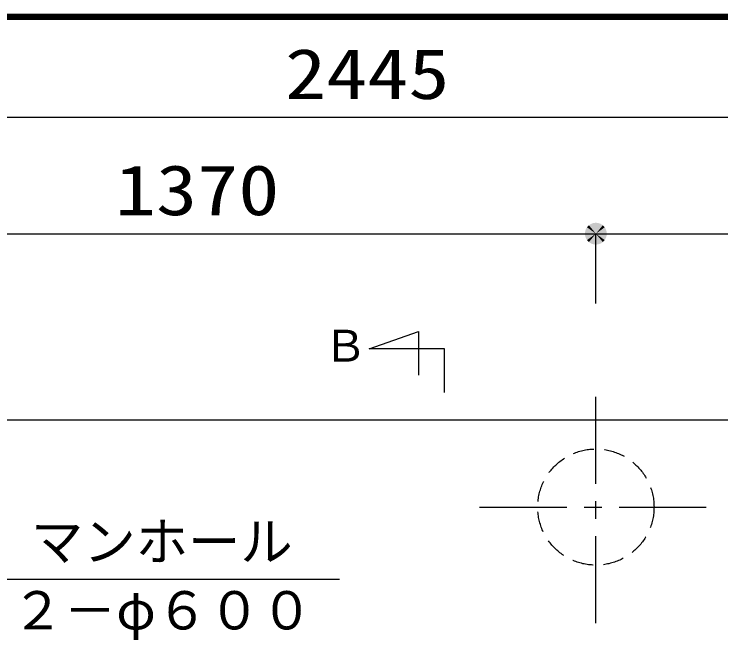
# Model space of a CAD drawing. Units: millimetres, scale not verified. Extents: x -8093 to 8093, y -5792 to 5792.
# Drawn here: x -5806 to -4590, y 4715 to 5792 of the extents above; entities that cross this region are included whole.
import ezdxf
from ezdxf.enums import TextEntityAlignment as Align

# ---------------------------------------------------------------- set-up
doc = ezdxf.new("R2010")
doc.units = ezdxf.units.MM
doc.header["$LTSCALE"] = 30
doc.linetypes.add('CHAIN1', pattern=[8, 5, -1, 1, -1])
doc.linetypes.add('DASHED1', pattern=[1.8, 1.2, -0.6])
for name, color, linetype, lineweight in [('0-0_Axis_waku', 7, 'Continuous', 25), ('0-1_00クル-フ-0躯体', 3, 'Continuous', 25), ('0-2_00クル-フ-1機器', 2, 'Continuous', 25), ('0-3_00クル-フ-6寸法', 132, 'Continuous', 25)]:
    doc.layers.add(name, color=color, linetype=linetype, lineweight=lineweight)
doc.styles.add('ＭＳ ゴシック', font='')
doc.styles.get('ＭＳ ゴシック').set_extended_font_data('MS Gothic')

msp = doc.modelspace()

# ---------------------------------------------------------------- linework, layer by layer
at = {"layer": '0-0_Axis_waku'}
for p, q in [((-8093.4, 5792.4), (8093.4, 5792.4)), ((-8092.8, 5791.8), (8092.8, 5791.8)), ((-8092.2, 5791.2), (8092.2, 5791.2)), ((-8091.6, 5790.6), (8091.6, 5790.6)), ((-8091, 5790), (8091, 5790)), ((-8090.4, 5789.4), (8090.4, 5789.4)), ((-8089.8, 5788.8), (8089.8, 5788.8)), ((-8089.2, 5788.2), (8089.2, 5788.2)), ((-8088.6, 5787.6), (8088.6, 5787.6)), ((-8088, 5787), (8088, 5787)), ((-8087.4, 5786.4), (8087.4, 5786.4)), ((-8086.8, 5785.8), (8086.8, 5785.8)), ((-8086.2, 5785.2), (8086.2, 5785.2)), ((-8085.6, 5784.6), (8085.6, 5784.6)), ((-8085, 5784), (8085, 5784))]:
    msp.add_line(p, q, dxfattribs=at)
at = {"layer": '0-1_00クル-フ-0躯体', "color": 2}
msp.add_line((-5822.3, 4819.83), (-5246.24, 4819.83), dxfattribs=at)
at = {"layer": '0-1_00クル-フ-0躯体'}
msp.add_lwpolyline([(-5065.47, 5141.03), (-5065.47, 5216.03), (-5195.47, 5216.03), (-5110.47, 5246.03), (-5110.47, 5171.03)], dxfattribs=at)
at = {"layer": '0-2_00クル-フ-1機器', "linetype": 'CHAIN1'}
for p, q in [((-4805.4, 4743.82), (-4805.4, 5143.82)), ((-5005.4, 4943.83), (-4605.4, 4943.83))]:
    msp.add_line(p, q, dxfattribs=at)
at = {"layer": '0-2_00クル-フ-1機器'}
msp.add_line((-6425.4, 5093.83), (-3980.4, 5093.83), dxfattribs=at)
at = {"layer": '0-2_00クル-フ-1機器', "linetype": 'DASHED1'}
msp.add_circle((-4805.4, 4943.83), 100, dxfattribs=at)
at = {"layer": '0-3_00クル-フ-6寸法', "color": 4}
for p, q in [((-3980.4, 5614.44), (-6425.4, 5614.44)), ((-6175.4, 5414.44), (-4805.4, 5414.44)), ((-4805.4, 5294.44), (-4805.4, 5414.44)), ((-4805.4, 5294.44), (-4805.4, 5414.44)), ((-4805.4, 5414.44), (-3980.4, 5414.44))]:
    msp.add_line(p, q, dxfattribs=at)
at = {"layer": '0-3_00クル-フ-6寸法'}
for points in [[(-4805.4, 5414.44), (-4822.83, 5421.34), (-4821.83, 5423.48)], [(-4805.4, 5414.44), (-4822.83, 5421.34), (-4821.83, 5423.48)], [(-4805.4, 5414.44), (-4821.83, 5423.48), (-4820.56, 5425.46)], [(-4805.4, 5414.44), (-4821.83, 5423.48), (-4820.56, 5425.46)], [(-4805.4, 5414.44), (-4820.56, 5425.46), (-4819.06, 5427.28)], [(-4805.4, 5414.44), (-4820.56, 5425.46), (-4819.06, 5427.28)], [(-4805.4, 5414.44), (-4819.06, 5427.28), (-4817.35, 5428.89)], [(-4805.4, 5414.44), (-4819.06, 5427.28), (-4817.35, 5428.89)], [(-4805.4, 5414.44), (-4817.35, 5428.89), (-4815.44, 5430.27)], [(-4805.4, 5414.44), (-4817.35, 5428.89), (-4815.44, 5430.27)], [(-4805.4, 5414.44), (-4815.44, 5430.27), (-4813.38, 5431.41)], [(-4805.4, 5414.44), (-4815.44, 5430.27), (-4813.38, 5431.41)], [(-4805.4, 5414.44), (-4813.38, 5431.41), (-4811.19, 5432.27)], [(-4805.4, 5414.44), (-4813.38, 5431.41), (-4811.19, 5432.27)], [(-4805.4, 5414.44), (-4811.19, 5432.27), (-4808.91, 5432.86)], [(-4805.4, 5414.44), (-4811.19, 5432.27), (-4808.91, 5432.86)], [(-4805.4, 5414.44), (-4808.91, 5432.86), (-4806.57, 5433.16)], [(-4805.4, 5414.44), (-4808.91, 5432.86), (-4806.57, 5433.16)], [(-4805.4, 5414.44), (-4806.57, 5433.16), (-4804.22, 5433.16)], [(-4805.4, 5414.44), (-4806.57, 5433.16), (-4804.22, 5433.16)], [(-4805.4, 5414.44), (-4804.22, 5433.16), (-4801.88, 5432.86)], [(-4805.4, 5414.44), (-4804.22, 5433.16), (-4801.88, 5432.86)], [(-4805.4, 5414.44), (-4801.88, 5432.86), (-4799.6, 5432.27)], [(-4805.4, 5414.44), (-4801.88, 5432.86), (-4799.6, 5432.27)], [(-4805.4, 5414.44), (-4799.6, 5432.27), (-4797.41, 5431.41)], [(-4805.4, 5414.44), (-4799.6, 5432.27), (-4797.41, 5431.41)], [(-4805.4, 5414.44), (-4797.41, 5431.41), (-4795.35, 5430.27)], [(-4805.4, 5414.44), (-4797.41, 5431.41), (-4795.35, 5430.27)], [(-4805.4, 5414.44), (-4795.35, 5430.27), (-4793.44, 5428.89)], [(-4805.4, 5414.44), (-4795.35, 5430.27), (-4793.44, 5428.89)], [(-4805.4, 5414.44), (-4793.44, 5428.89), (-4791.73, 5427.28)], [(-4805.4, 5414.44), (-4793.44, 5428.89), (-4791.73, 5427.28)], [(-4805.4, 5414.44), (-4791.73, 5427.28), (-4790.23, 5425.46)], [(-4805.4, 5414.44), (-4791.73, 5427.28), (-4790.23, 5425.46)], [(-4805.4, 5414.44), (-4790.23, 5425.46), (-4788.97, 5423.48)], [(-4805.4, 5414.44), (-4790.23, 5425.46), (-4788.97, 5423.48)], [(-4805.4, 5414.44), (-4788.97, 5423.48), (-4787.96, 5421.34)], [(-4805.4, 5414.44), (-4788.97, 5423.48), (-4787.96, 5421.34)], [(-4805.4, 5414.44), (-4824.15, 5414.44), (-4824, 5416.79)], [(-4805.4, 5414.44), (-4824.15, 5414.44), (-4824, 5416.79)], [(-4805.4, 5414.44), (-4824, 5412.09), (-4824.15, 5414.44)], [(-4805.4, 5414.44), (-4824, 5412.09), (-4824.15, 5414.44)], [(-4805.4, 5414.44), (-4824, 5416.79), (-4823.56, 5419.11)], [(-4805.4, 5414.44), (-4824, 5416.79), (-4823.56, 5419.11)], [(-4805.4, 5414.44), (-4823.56, 5409.78), (-4824, 5412.09)], [(-4805.4, 5414.44), (-4823.56, 5409.78), (-4824, 5412.09)], [(-4805.4, 5414.44), (-4823.56, 5419.11), (-4822.83, 5421.34)], [(-4805.4, 5414.44), (-4823.56, 5419.11), (-4822.83, 5421.34)], [(-4805.4, 5414.44), (-4822.83, 5407.54), (-4823.56, 5409.78)], [(-4805.4, 5414.44), (-4822.83, 5407.54), (-4823.56, 5409.78)], [(-4805.4, 5414.44), (-4821.83, 5405.41), (-4822.83, 5407.54)], [(-4805.4, 5414.44), (-4821.83, 5405.41), (-4822.83, 5407.54)], [(-4805.4, 5414.44), (-4820.56, 5403.42), (-4821.83, 5405.41)], [(-4805.4, 5414.44), (-4820.56, 5403.42), (-4821.83, 5405.41)], [(-4805.4, 5414.44), (-4819.06, 5401.61), (-4820.56, 5403.42)], [(-4805.4, 5414.44), (-4819.06, 5401.61), (-4820.56, 5403.42)], [(-4805.4, 5414.44), (-4817.35, 5400), (-4819.06, 5401.61)], [(-4805.4, 5414.44), (-4817.35, 5400), (-4819.06, 5401.61)], [(-4805.4, 5414.44), (-4815.44, 5398.61), (-4817.35, 5400)], [(-4805.4, 5414.44), (-4815.44, 5398.61), (-4817.35, 5400)], [(-4805.4, 5414.44), (-4813.38, 5397.48), (-4815.44, 5398.61)], [(-4805.4, 5414.44), (-4813.38, 5397.48), (-4815.44, 5398.61)], [(-4805.4, 5414.44), (-4811.19, 5396.61), (-4813.38, 5397.48)], [(-4805.4, 5414.44), (-4811.19, 5396.61), (-4813.38, 5397.48)], [(-4805.4, 5414.44), (-4808.91, 5396.02), (-4811.19, 5396.61)], [(-4805.4, 5414.44), (-4808.91, 5396.02), (-4811.19, 5396.61)], [(-4805.4, 5414.44), (-4806.57, 5395.73), (-4808.91, 5396.02)], [(-4805.4, 5414.44), (-4806.57, 5395.73), (-4808.91, 5396.02)], [(-4805.4, 5414.44), (-4804.22, 5395.73), (-4806.57, 5395.73)], [(-4805.4, 5414.44), (-4804.22, 5395.73), (-4806.57, 5395.73)], [(-4805.4, 5414.44), (-4787.96, 5421.34), (-4787.23, 5419.11)], [(-4805.4, 5414.44), (-4787.96, 5421.34), (-4787.23, 5419.11)], [(-4805.4, 5414.44), (-4787.23, 5419.11), (-4786.79, 5416.79)], [(-4805.4, 5414.44), (-4787.23, 5419.11), (-4786.79, 5416.79)], [(-4805.4, 5414.44), (-4786.79, 5416.79), (-4786.65, 5414.44)], [(-4805.4, 5414.44), (-4786.79, 5416.79), (-4786.65, 5414.44)], [(-4805.4, 5414.44), (-4801.88, 5396.02), (-4804.22, 5395.73)], [(-4805.4, 5414.44), (-4799.6, 5396.61), (-4801.88, 5396.02)], [(-4805.4, 5414.44), (-4797.41, 5397.48), (-4799.6, 5396.61)], [(-4805.4, 5414.44), (-4795.35, 5398.61), (-4797.41, 5397.48)], [(-4805.4, 5414.44), (-4793.44, 5400), (-4795.35, 5398.61)], [(-4805.4, 5414.44), (-4791.73, 5401.61), (-4793.44, 5400)], [(-4805.4, 5414.44), (-4790.23, 5403.42), (-4791.73, 5401.61)], [(-4805.4, 5414.44), (-4788.97, 5405.41), (-4790.23, 5403.42)], [(-4805.4, 5414.44), (-4787.96, 5407.54), (-4788.97, 5405.41)], [(-4805.4, 5414.44), (-4787.23, 5409.78), (-4787.96, 5407.54)], [(-4805.4, 5414.44), (-4786.79, 5412.09), (-4787.23, 5409.78)], [(-4805.4, 5414.44), (-4786.65, 5414.44), (-4786.79, 5412.09)], [(-4805.4, 5414.44), (-4801.88, 5396.02), (-4804.22, 5395.73)], [(-4805.4, 5414.44), (-4799.6, 5396.61), (-4801.88, 5396.02)], [(-4805.4, 5414.44), (-4797.41, 5397.48), (-4799.6, 5396.61)], [(-4805.4, 5414.44), (-4795.35, 5398.61), (-4797.41, 5397.48)], [(-4805.4, 5414.44), (-4793.44, 5400), (-4795.35, 5398.61)], [(-4805.4, 5414.44), (-4791.73, 5401.61), (-4793.44, 5400)], [(-4805.4, 5414.44), (-4790.23, 5403.42), (-4791.73, 5401.61)], [(-4805.4, 5414.44), (-4788.97, 5405.41), (-4790.23, 5403.42)], [(-4805.4, 5414.44), (-4787.96, 5407.54), (-4788.97, 5405.41)], [(-4805.4, 5414.44), (-4787.23, 5409.78), (-4787.96, 5407.54)], [(-4805.4, 5414.44), (-4786.79, 5412.09), (-4787.23, 5409.78)], [(-4805.4, 5414.44), (-4786.65, 5414.44), (-4786.79, 5412.09)]]:
    msp.add_solid(points, dxfattribs=at)

# ---------------------------------------------------------------- texts
at = {"layer": '0-1_00クル-フ-0躯体', "color": 4, "style": 'ＭＳ ゴシック'}
for s, height, p in [('Ｂ', 54.99, (-5273.81, 5177.61)), ('マンホール', 65.98, (-5776.89, 4831.78)), ('２－φ６００', 65.98, (-5810.43, 4713.37))]:
    msp.add_text(s, height=height, dxfattribs=at).set_placement(p, align=Align.BOTTOM_LEFT)
at = {"layer": '0-3_00クル-フ-6寸法', "color": 3, "style": 'ＭＳ ゴシック', "width": 1.2}
for s, p in [('2445', (-5340.04, 5620.29)), ('1370', (-5632.68, 5420.29))]:
    msp.add_text(s, height=86.66, dxfattribs=at).set_placement(p, align=Align.BOTTOM_LEFT)

doc.saveas('drawing.dxf')
